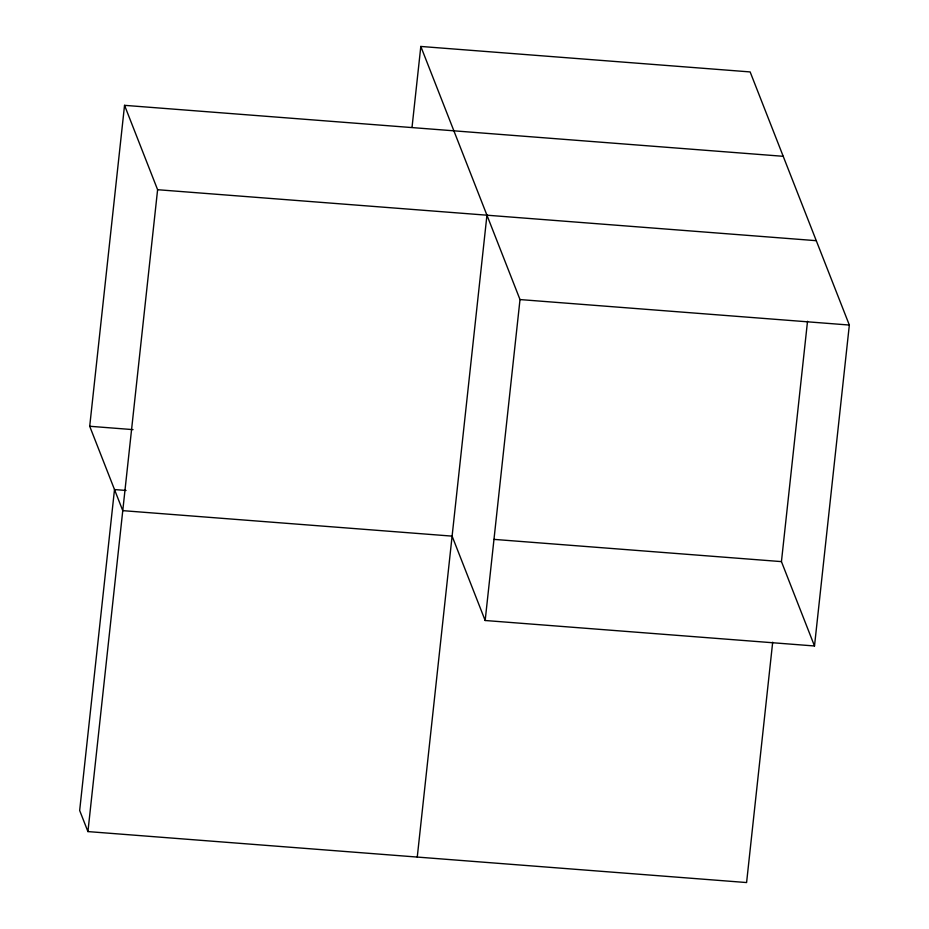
<?xml version="1.0" encoding="UTF-8"?>
<svg xmlns="http://www.w3.org/2000/svg" width="929" height="929" viewBox="0 0 929 929"><rect width="100%" height="100%" fill="white"/><g stroke="black" fill="none" stroke-linecap="round" stroke-linejoin="round"><path stroke-width="1.39" d="M412.058 127.041L420.814 46.45L750.144 71.928L849.338 325.045L814.501 645.98L485.17 620.502L452.098 536.126L122.767 510.648L89.707 426.272L124.544 105.337L783.217 156.304M772.684 642.206L746.591 882.55L87.93 831.583L157.605 189.713L124.544 105.337M417.26 857.072L486.947 215.191M485.17 620.502L520.008 299.568L420.814 46.45M814.501 645.98L781.44 561.615L807.522 321.271M157.605 189.713L816.277 240.681M520.008 299.568L849.338 325.045M89.707 426.272L133.033 429.628M126.054 490.454L114.499 489.56L79.662 810.494L87.93 831.583M493.984 539.377L781.44 561.615"/></g></svg>
